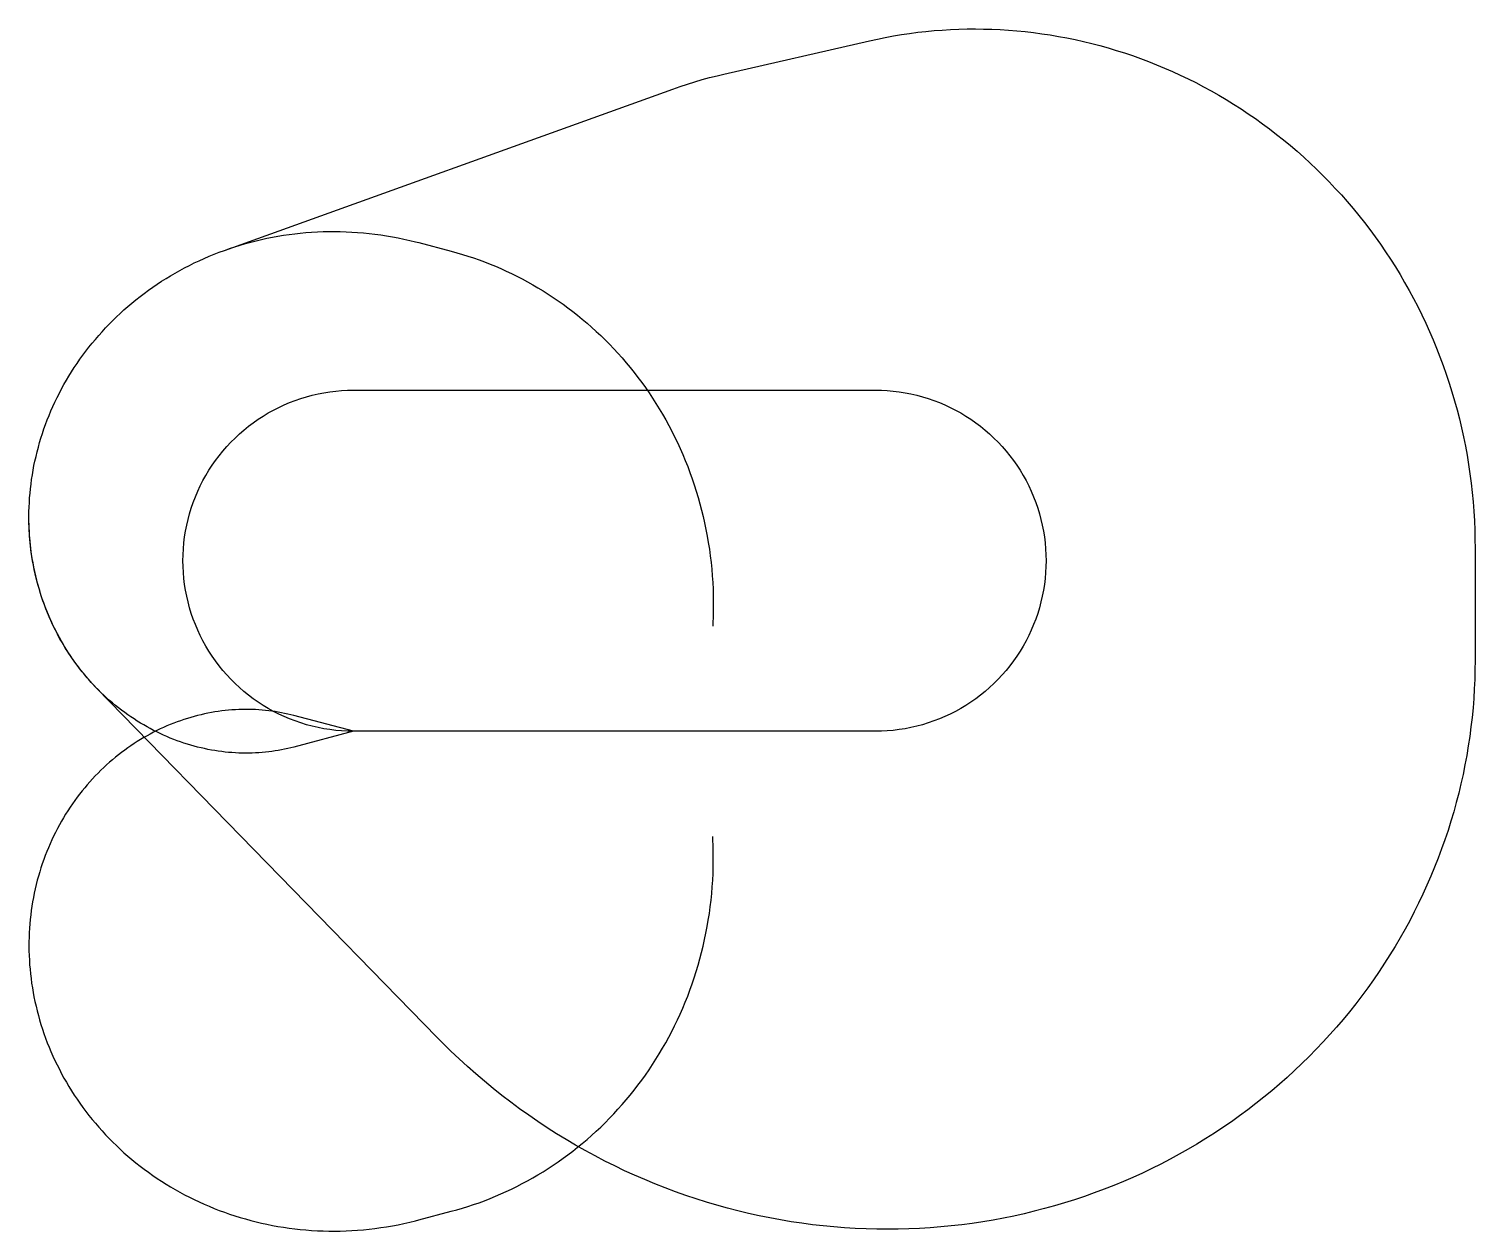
# Model space of a CAD drawing. Header units: metres. Extents: x -7532 to 26021, y -11596 to 16297.
import ezdxf

# ---------------------------------------------------------------- set-up
doc = ezdxf.new("R2010")
doc.units = ezdxf.units.M

msp = doc.modelspace()

# ---------------------------------------------------------------- linework, layer by layer
at = {"layer": 'NorminalTrack', "color": 1}
msp.add_lwpolyline([(0, 0), (0, 0), (-138, 2), (-276, 10), (-414, 22), (-551, 39), (-687, 60), (-823, 86), (-958, 118), (-1091, 153), (-1223, 194), (-1354, 239), (-1483, 288), (-1610, 342), (-1735, 401), (-1858, 463), (-1979, 530), (-2097, 601), (-2213, 677), (-2326, 756), (-2437, 839), (-2544, 926), (-2648, 1017), (-2749, 1111), (-2847, 1209), (-2941, 1310), (-3032, 1414), (-3119, 1521), (-3202, 1632), (-3281, 1745), (-3357, 1861), (-3428, 1979), (-3495, 2100), (-3557, 2223), (-3616, 2348), (-3670, 2475), (-3719, 2604), (-3764, 2735), (-3805, 2867), (-3840, 3000), (-3871, 3135), (-3898, 3271), (-3919, 3407), (-3936, 3544), (-3948, 3682), (-3956, 3820), (-3958, 3958), (-3956, 4096), (-3948, 4234), (-3936, 4372), (-3919, 4509), (-3898, 4645), (-3871, 4781), (-3840, 4915), (-3805, 5049), (-3764, 5181), (-3719, 5312), (-3670, 5441), (-3616, 5568), (-3557, 5693), (-3495, 5816), (-3428, 5937), (-3357, 6055), (-3281, 6171), (-3202, 6284), (-3119, 6395), (-3032, 6502), (-2941, 6606), (-2847, 6707), (-2749, 6805), (-2648, 6899), (-2544, 6990), (-2437, 7077), (-2326, 7160), (-2213, 7239), (-2097, 7314), (-1979, 7386), (-1858, 7453), (-1735, 7515), (-1610, 7574), (-1483, 7628), (-1354, 7677), (-1223, 7722), (-1091, 7763), (-958, 7798), (-823, 7829), (-687, 7856), (-551, 7877), (-414, 7894), (-276, 7906), (-138, 7913), (0, 7916), (0, 7916), (12108, 7916), (12108, 7916), (12246, 7913), (12384, 7906), (12522, 7894), (12659, 7877), (12796, 7856), (12931, 7829), (13066, 7798), (13199, 7763), (13331, 7722), (13462, 7677), (13591, 7628), (13718, 7574), (13843, 7515), (13966, 7453), (14087, 7386), (14206, 7314), (14322, 7239), (14435, 7160), (14545, 7077), (14652, 6990), (14757, 6899), (14858, 6805), (14955, 6707), (15050, 6606), (15140, 6502), (15227, 6395), (15310, 6284), (15390, 6171), (15465, 6055), (15536, 5937), (15603, 5816), (15666, 5693), (15724, 5568), (15778, 5441), (15828, 5312), (15873, 5181), (15913, 5049), (15949, 4915), (15980, 4781), (16006, 4645), (16028, 4509), (16045, 4372), (16057, 4234), (16064, 4096), (16066, 3958), (16064, 3820), (16057, 3682), (16045, 3544), (16028, 3407), (16006, 3271), (15980, 3135), (15949, 3000), (15913, 2867), (15873, 2735), (15828, 2604), (15778, 2475), (15724, 2348), (15666, 2223), (15603, 2100), (15536, 1979), (15465, 1861), (15390, 1745), (15310, 1632), (15227, 1521), (15140, 1414), (15050, 1310), (14955, 1209), (14858, 1111), (14757, 1017), (14652, 926), (14545, 839), (14435, 756), (14322, 677), (14206, 601), (14087, 530), (13966, 463), (13843, 401), (13718, 342), (13591, 288), (13462, 239), (13331, 194), (13199, 153), (13066, 118), (12931, 86), (12796, 60), (12659, 39), (12522, 22), (12384, 10), (12246, 2), (12108, 0), (0, 0)], dxfattribs=at)
at = {"layer": 'WindSpiral', "color": 5}
for points in [[(0, 0), (-1384, -365), (-1455, -383), (-1527, -400), (-1599, -416), (-1672, -431), (-1746, -444), (-1820, -456), (-1894, -467), (-1969, -477), (-2045, -485), (-2121, -492), (-2197, -498), (-2274, -502), (-2351, -505), (-2429, -507), (-2507, -507), (-2585, -506), (-2663, -504), (-2742, -500), (-2821, -495), (-2900, -489), (-2979, -481), (-3059, -471), (-3138, -460), (-3218, -448), (-3298, -435), (-3378, -419), (-3457, -403), (-3537, -385), (-3617, -365), (-3697, -344), (-3776, -322), (-3856, -298), (-3935, -273), (-4015, -246), (-4094, -218), (-4173, -188), (-4251, -156), (-4330, -124), (-4408, -89), (-4485, -54), (-4563, -16), (-4640, 22), (-4716, 63), (-4792, 104), (-4868, 147), (-4943, 192), (-5018, 238), (-5092, 286), (-5165, 335), (-5238, 385), (-5310, 437), (-5382, 490), (-5452, 545), (-5523, 601), (-5592, 659), (-5660, 718), (-5728, 778), (-5795, 840), (-5861, 903), (-5926, 968), (-5991, 1034), (-6054, 1101), (-6116, 1169), (-6178, 1239), (-6238, 1310), (-6297, 1383), (-6355, 1456), (-6412, 1531), (-6468, 1607), (-6523, 1685), (-6576, 1763), (-6629, 1843), (-6680, 1924), (-6730, 2006), (-6778, 2089), (-6826, 2173), (-6871, 2259), (-6916, 2345), (-6959, 2433), (-7001, 2521), (-7041, 2611), (-7080, 2701), (-7118, 2792), (-7154, 2885), (-7188, 2978), (-7221, 3072), (-7252, 3167), (-7282, 3263), (-7310, 3359), (-7337, 3457), (-7362, 3555), (-7385, 3654), (-7407, 3753), (-7427, 3853), (-7445, 3954), (-7462, 4056), (-7477, 4158), (-7490, 4260), (-7501, 4363), (-7511, 4467), (-7519, 4571), (-7525, 4675), (-7529, 4780), (-7531, 4885), (-7532, 4991), (-7530, 5097), (-7527, 5203), (-7522, 5309), (-7515, 5416), (-7506, 5522), (-7496, 5629), (-7483, 5736), (-7469, 5843), (-7452, 5950), (-7434, 6057), (-7414, 6164), (-7391, 6271), (-7367, 6378), (-7341, 6485), (-7313, 6591), (-7283, 6698), (-7252, 6804), (-7218, 6909), (-7182, 7015), (-7144, 7120), (-7105, 7225), (-7063, 7329), (-7020, 7433), (-6974, 7536), (-6927, 7639), (-6878, 7742), (-6826, 7843), (-6773, 7944), (-6718, 8045), (-6662, 8144), (-6603, 8243), (-6542, 8341), (-6480, 8439), (-6415, 8535), (-6349, 8631), (-6281, 8726), (-6211, 8819), (-6139, 8912), (-6066, 9004), (-5990, 9094), (-5913, 9184), (-5835, 9272), (-5754, 9360), (-5672, 9446), (-5588, 9530), (-5502, 9614), (-5415, 9696), (-5326, 9777), (-5235, 9857), (-5143, 9935), (-5049, 10012), (-4954, 10087), (-4857, 10161), (-4758, 10233), (-4658, 10304), (-4557, 10373), (-4454, 10441), (-4350, 10507), (-4244, 10571), (-4137, 10633), (-4028, 10694), (-3919, 10753), (-3808, 10810), (-3695, 10866), (-3582, 10919), (-3467, 10971), (-3351, 11021), (-3234, 11069), (-3116, 11115), (-2997, 11159), (-2997, 11159), (7407, 14902), (7576, 14961), (7745, 15017), (7916, 15070), (8088, 15120), (8261, 15168), (8436, 15212), (8591, 15249), (11968, 16022), (12153, 16063), (12338, 16100), (12525, 16134), (12712, 16165), (12900, 16193), (13089, 16218), (13278, 16239), (13468, 16257), (13659, 16271), (13850, 16283), (14042, 16291), (14234, 16296), (14427, 16297), (14619, 16295), (14812, 16289), (15006, 16281), (15199, 16268), (15392, 16253), (15586, 16234), (15779, 16212), (15972, 16186), (16166, 16157), (16358, 16124), (16551, 16088), (16743, 16048), (16935, 16006), (17126, 15959), (17317, 15910), (17507, 15856), (17697, 15800), (17885, 15740), (18073, 15677), (18261, 15610), (18447, 15540), (18632, 15467), (18816, 15390), (19000, 15310), (19182, 15227), (19362, 15140), (19542, 15050), (19720, 14957), (19897, 14861), (20073, 14761), (20246, 14658), (20419, 14552), (20590, 14443), (20759, 14330), (20926, 14215), (21091, 14096), (21255, 13975), (21417, 13850), (21577, 13723), (21735, 13592), (21890, 13459), (22044, 13322), (22195, 13183), (22345, 13041), (22491, 12896), (22636, 12748), (22778, 12598), (22918, 12445), (23055, 12289), (23190, 12131), (23322, 11970), (23452, 11806), (23579, 11641), (23703, 11472), (23824, 11302), (23942, 11128), (24058, 10953), (24171, 10775), (24281, 10596), (24387, 10414), (24491, 10230), (24592, 10043), (24689, 9855), (24784, 9665), (24875, 9473), (24963, 9280), (25047, 9084), (25129, 8887), (25207, 8688), (25281, 8487), (25352, 8285), (25420, 8081), (25484, 7876), (25545, 7669), (25602, 7462), (25656, 7252), (25706, 7042), (25753, 6831), (25795, 6618), (25835, 6405), (25870, 6190), (25902, 5975), (25930, 5758), (25954, 5541), (25975, 5324), (25992, 5105), (26005, 4886), (26014, 4667), (26019, 4447), (26021, 4249), (26021, 1646), (26019, 1426), (26013, 1205), (26003, 984), (25990, 763), (25973, 542), (25951, 321), (25926, 100), (25897, -120), (25864, -341), (25827, -561), (25787, -781), (25742, -1000), (25693, -1219), (25641, -1437), (25585, -1655), (25525, -1872), (25461, -2088), (25393, -2303), (25321, -2518), (25245, -2731), (25166, -2943), (25083, -3154), (24996, -3364), (24905, -3573), (24811, -3780), (24712, -3986), (24610, -4191), (24505, -4394), (24395, -4595), (24283, -4795), (24166, -4993), (24046, -5189), (23922, -5383), (23795, -5575), (23664, -5766), (23530, -5954), (23392, -6140), (23251, -6324), (23106, -6506), (22958, -6685), (22807, -6862), (22653, -7037), (22495, -7209), (22334, -7378), (22170, -7545), (22003, -7710), (21833, -7871), (21660, -8030), (21483, -8186), (21304, -8339), (21122, -8489), (20937, -8636), (20750, -8780), (20559, -8920), (20366, -9058), (20171, -9193), (19973, -9324), (19772, -9452), (19569, -9576), (19363, -9697), (19155, -9815), (18945, -9929), (18732, -10040), (18518, -10147), (18301, -10250), (18082, -10350), (17861, -10446), (17638, -10538), (17414, -10627), (17187, -10711), (16959, -10792), (16730, -10869), (16498, -10942), (16265, -11011), (16031, -11076), (15795, -11137), (15558, -11194), (15319, -11247), (15080, -11295), (14839, -11340), (14597, -11381), (14355, -11417), (14111, -11449), (13867, -11477), (13622, -11500), (13376, -11520), (13129, -11535), (12882, -11546), (12635, -11552), (12387, -11554), (12139, -11552), (11890, -11545), (11642, -11535), (11393, -11519), (11144, -11500), (10896, -11476), (10647, -11448), (10399, -11415), (10151, -11378), (9904, -11336), (9657, -11291), (9410, -11241), (9164, -11186), (8919, -11127), (8675, -11064), (8431, -10996), (8189, -10925), (7947, -10848), (7706, -10768), (7467, -10683), (7229, -10594), (6992, -10501), (6756, -10403), (6522, -10301), (6290, -10195), (6059, -10085), (5829, -9971), (5602, -9852), (5376, -9730), (5152, -9603), (4931, -9473), (4711, -9338), (4493, -9199), (4278, -9057), (4065, -8910), (3854, -8760), (3646, -8606), (3440, -8448), (3236, -8286), (3035, -8120), (2837, -7951), (2642, -7778), (2450, -7602), (2260, -7422), (2073, -7239), (1938, -7101), (-5960, 1002), (-6024, 1069), (-6087, 1136), (-6148, 1206), (-6209, 1276), (-6269, 1348), (-6327, 1421), (-6385, 1495), (-6441, 1571), (-6497, 1648), (-6551, 1726), (-6604, 1805), (-6656, 1885), (-6706, 1967), (-6755, 2049), (-6803, 2133), (-6850, 2218), (-6895, 2304), (-6939, 2391), (-6981, 2479), (-7022, 2568), (-7062, 2658), (-7100, 2749), (-7137, 2840), (-7172, 2933), (-7206, 3027), (-7238, 3121), (-7268, 3217), (-7297, 3313), (-7325, 3410), (-7350, 3508), (-7374, 3606), (-7397, 3705), (-7418, 3805), (-7437, 3906), (-7454, 4007), (-7470, 4109), (-7484, 4211), (-7496, 4314), (-7506, 4417), (-7515, 4521), (-7522, 4625), (-7527, 4730), (-7530, 4835), (-7532, 4940), (-7532, 4968)], [(0, 0), (-1384, -365), (-1455, -383), (-1527, -400), (-1599, -416), (-1672, -431), (-1746, -444), (-1820, -456), (-1894, -467), (-1969, -477), (-2045, -485), (-2121, -492), (-2197, -498), (-2274, -502), (-2351, -505), (-2429, -507), (-2507, -507), (-2585, -506), (-2663, -504), (-2742, -500), (-2821, -495), (-2900, -489), (-2979, -481), (-3059, -471), (-3138, -460), (-3218, -448), (-3298, -435), (-3378, -419), (-3457, -403), (-3537, -385), (-3617, -365), (-3697, -344), (-3776, -322), (-3856, -298), (-3935, -273), (-4015, -246), (-4094, -218), (-4173, -188), (-4251, -156), (-4330, -124), (-4408, -89), (-4485, -54), (-4563, -16), (-4640, 22), (-4716, 63), (-4792, 104), (-4868, 147), (-4943, 192), (-5018, 238), (-5092, 286), (-5165, 335), (-5238, 385), (-5310, 437), (-5382, 490), (-5452, 545), (-5523, 601), (-5592, 659), (-5660, 718), (-5728, 778), (-5795, 840), (-5861, 903), (-5926, 968), (-5991, 1034), (-6054, 1101), (-6116, 1169), (-6178, 1239), (-6238, 1310), (-6297, 1383), (-6355, 1456), (-6412, 1531), (-6468, 1607), (-6523, 1685), (-6576, 1763), (-6629, 1843), (-6680, 1924), (-6730, 2006), (-6778, 2089), (-6826, 2173), (-6871, 2259), (-6916, 2345), (-6959, 2433), (-7001, 2521), (-7041, 2611), (-7080, 2701), (-7118, 2792), (-7154, 2885), (-7188, 2978), (-7221, 3072), (-7252, 3167), (-7282, 3263), (-7310, 3359), (-7337, 3457), (-7362, 3555), (-7385, 3654), (-7407, 3753), (-7427, 3853), (-7445, 3954), (-7462, 4056), (-7477, 4158), (-7490, 4260), (-7501, 4363), (-7511, 4467), (-7519, 4571), (-7525, 4675), (-7529, 4780), (-7531, 4885), (-7532, 4991), (-7530, 5097), (-7527, 5203), (-7522, 5309), (-7515, 5416), (-7506, 5522), (-7496, 5629), (-7483, 5736), (-7469, 5843), (-7452, 5950), (-7434, 6057), (-7414, 6164), (-7391, 6271), (-7367, 6378), (-7341, 6485), (-7313, 6591), (-7283, 6698), (-7252, 6804), (-7218, 6909), (-7182, 7015), (-7144, 7120), (-7105, 7225), (-7063, 7329), (-7020, 7433), (-6974, 7536), (-6927, 7639), (-6878, 7742), (-6826, 7843), (-6773, 7944), (-6718, 8045), (-6662, 8144), (-6603, 8243), (-6542, 8341), (-6480, 8439), (-6415, 8535), (-6349, 8631), (-6281, 8726), (-6211, 8819), (-6139, 8912), (-6066, 9004), (-5990, 9094), (-5913, 9184), (-5835, 9272), (-5754, 9360), (-5672, 9446), (-5588, 9530), (-5502, 9614), (-5415, 9696), (-5326, 9777), (-5235, 9857), (-5143, 9935), (-5049, 10012), (-4954, 10087), (-4857, 10161), (-4758, 10233), (-4658, 10304), (-4557, 10373), (-4454, 10441), (-4350, 10507), (-4244, 10571), (-4137, 10633), (-4028, 10694), (-3919, 10753), (-3808, 10810), (-3695, 10866), (-3582, 10919), (-3467, 10971), (-3351, 11021), (-3234, 11069), (-3116, 11115), (-2997, 11159), (-2877, 11201), (-2755, 11241), (-2633, 11279), (-2510, 11315), (-2386, 11349), (-2261, 11381), (-2135, 11411), (-2009, 11438), (-1881, 11464), (-1753, 11487), (-1625, 11508), (-1495, 11527), (-1365, 11543), (-1235, 11558), (-1104, 11570), (-972, 11580), (-840, 11587), (-707, 11593), (-574, 11596), (-441, 11596), (-308, 11595), (-174, 11591), (-40, 11584), (94, 11576), (229, 11564), (363, 11551), (497, 11535), (632, 11517), (766, 11496), (901, 11473), (1035, 11448), (1169, 11420), (1303, 11390), (1436, 11357), (1513, 11338), (2267, 11138), (2397, 11103), (2526, 11065), (2655, 11025), (2784, 10983), (2912, 10938), (3039, 10891), (3166, 10841), (3293, 10789), (3418, 10735), (3543, 10679), (3668, 10620), (3791, 10559), (3914, 10496), (4036, 10430), (4157, 10362), (4277, 10292), (4396, 10220), (4514, 10145), (4631, 10069), (4747, 9990), (4862, 9908), (4975, 9825), (5088, 9739), (5199, 9652), (5308, 9562), (5417, 9470), (5524, 9376), (5629, 9280), (5734, 9182), (5836, 9082), (5937, 8980), (6037, 8876), (6135, 8770), (6231, 8662), (6325, 8552), (6418, 8440), (6509, 8327), (6598, 8212), (6686, 8094), (6771, 7975), (6855, 7855), (6936, 7733), (7016, 7609), (7093, 7483), (7169, 7356), (7243, 7227), (7314, 7097), (7383, 6965), (7450, 6832), (7515, 6697), (7578, 6561), (7638, 6423), (7696, 6285), (7752, 6145), (7805, 6003), (7856, 5861), (7905, 5717), (7951, 5573), (7995, 5427), (8036, 5280), (8075, 5132), (8112, 4983), (8145, 4833), (8177, 4683), (8205, 4531), (8231, 4379), (8255, 4226), (8276, 4073), (8294, 3918), (8309, 3763), (8322, 3608), (8332, 3452), (8340, 3296), (8344, 3139), (8346, 2982), (8345, 2824), (8342, 2666), (8336, 2508), (8332, 2441)], [(0, 0), (-1384, 365), (-1455, 383), (-1527, 400), (-1599, 416), (-1672, 431), (-1746, 444), (-1820, 456), (-1894, 467), (-1969, 477), (-2045, 485), (-2121, 492), (-2197, 498), (-2274, 502), (-2351, 505), (-2429, 507), (-2507, 507), (-2585, 506), (-2663, 504), (-2742, 500), (-2821, 495), (-2900, 489), (-2979, 481), (-3059, 471), (-3138, 460), (-3218, 448), (-3298, 435), (-3378, 419), (-3457, 403), (-3537, 385), (-3617, 365), (-3697, 344), (-3776, 322), (-3856, 298), (-3935, 273), (-4015, 246), (-4094, 218), (-4173, 188), (-4251, 156), (-4330, 124), (-4408, 89), (-4485, 54), (-4563, 16), (-4640, -22), (-4716, -63), (-4792, -104), (-4868, -147), (-4943, -192), (-5018, -238), (-5092, -286), (-5165, -335), (-5238, -385), (-5310, -437), (-5382, -490), (-5452, -545), (-5523, -601), (-5592, -659), (-5660, -718), (-5728, -778), (-5795, -840), (-5861, -903), (-5926, -968), (-5991, -1034), (-6054, -1101), (-6116, -1169), (-6178, -1239), (-6238, -1310), (-6297, -1383), (-6355, -1456), (-6412, -1531), (-6468, -1607), (-6523, -1685), (-6576, -1763), (-6629, -1843), (-6680, -1924), (-6730, -2006), (-6778, -2089), (-6826, -2173), (-6871, -2259), (-6916, -2345), (-6959, -2433), (-7001, -2521), (-7041, -2611), (-7080, -2701), (-7118, -2792), (-7154, -2885), (-7188, -2978), (-7221, -3072), (-7252, -3167), (-7282, -3263), (-7310, -3359), (-7337, -3457), (-7362, -3555), (-7385, -3654), (-7407, -3753), (-7427, -3853), (-7445, -3954), (-7462, -4056), (-7477, -4158), (-7490, -4260), (-7501, -4363), (-7511, -4467), (-7519, -4571), (-7525, -4675), (-7529, -4780), (-7531, -4885), (-7532, -4991), (-7530, -5097), (-7527, -5203), (-7522, -5309), (-7515, -5416), (-7506, -5522), (-7496, -5629), (-7483, -5736), (-7469, -5843), (-7452, -5950), (-7434, -6057), (-7414, -6164), (-7391, -6271), (-7367, -6378), (-7341, -6485), (-7313, -6591), (-7283, -6698), (-7252, -6804), (-7218, -6909), (-7182, -7015), (-7144, -7120), (-7105, -7225), (-7063, -7329), (-7020, -7433), (-6974, -7536), (-6927, -7639), (-6878, -7742), (-6826, -7843), (-6773, -7944), (-6718, -8045), (-6662, -8144), (-6603, -8243), (-6542, -8341), (-6480, -8439), (-6415, -8535), (-6349, -8631), (-6281, -8726), (-6211, -8819), (-6139, -8912), (-6066, -9004), (-5990, -9094), (-5913, -9184), (-5835, -9272), (-5754, -9360), (-5672, -9446), (-5588, -9530), (-5502, -9614), (-5415, -9696), (-5326, -9777), (-5235, -9857), (-5143, -9935), (-5049, -10012), (-4954, -10087), (-4857, -10161), (-4758, -10233), (-4658, -10304), (-4557, -10373), (-4454, -10441), (-4350, -10507), (-4244, -10571), (-4137, -10633), (-4028, -10694), (-3919, -10753), (-3808, -10810), (-3695, -10866), (-3582, -10919), (-3467, -10971), (-3351, -11021), (-3234, -11069), (-3116, -11115), (-2997, -11159), (-2877, -11201), (-2755, -11241), (-2633, -11279), (-2510, -11315), (-2386, -11349), (-2261, -11381), (-2135, -11411), (-2009, -11438), (-1881, -11464), (-1753, -11487), (-1625, -11508), (-1495, -11527), (-1365, -11543), (-1235, -11558), (-1104, -11570), (-972, -11580), (-840, -11587), (-707, -11593), (-574, -11596), (-441, -11596), (-308, -11595), (-174, -11591), (-40, -11584), (94, -11576), (229, -11564), (363, -11551), (497, -11535), (632, -11517), (766, -11496), (901, -11473), (1035, -11448), (1169, -11420), (1303, -11390), (1436, -11357), (1513, -11338), (2267, -11138), (2397, -11103), (2526, -11065), (2655, -11025), (2784, -10983), (2912, -10938), (3039, -10891), (3166, -10841), (3293, -10789), (3418, -10735), (3543, -10679), (3668, -10620), (3791, -10559), (3914, -10496), (4036, -10430), (4157, -10362), (4277, -10292), (4396, -10220), (4514, -10145), (4631, -10069), (4747, -9990), (4862, -9908), (4975, -9825), (5088, -9739), (5199, -9652), (5308, -9562), (5417, -9470), (5524, -9376), (5629, -9280), (5734, -9182), (5836, -9082), (5937, -8980), (6037, -8876), (6135, -8770), (6231, -8662), (6325, -8552), (6418, -8440), (6509, -8327), (6598, -8212), (6686, -8094), (6771, -7975), (6855, -7855), (6936, -7733), (7016, -7609), (7093, -7483), (7169, -7356), (7243, -7227), (7314, -7097), (7383, -6965), (7450, -6832), (7515, -6697), (7578, -6561), (7638, -6423), (7696, -6285), (7752, -6145), (7805, -6003), (7856, -5861), (7905, -5717), (7951, -5573), (7995, -5427), (8036, -5280), (8075, -5132), (8112, -4983), (8145, -4833), (8177, -4683), (8205, -4531), (8231, -4379), (8255, -4226), (8276, -4073), (8294, -3918), (8309, -3763), (8322, -3608), (8332, -3452), (8340, -3296), (8344, -3139), (8346, -2982), (8345, -2824), (8342, -2666), (8336, -2508), (8332, -2441)]]:
    msp.add_lwpolyline(points, dxfattribs=at)

doc.saveas('drawing.dxf')
